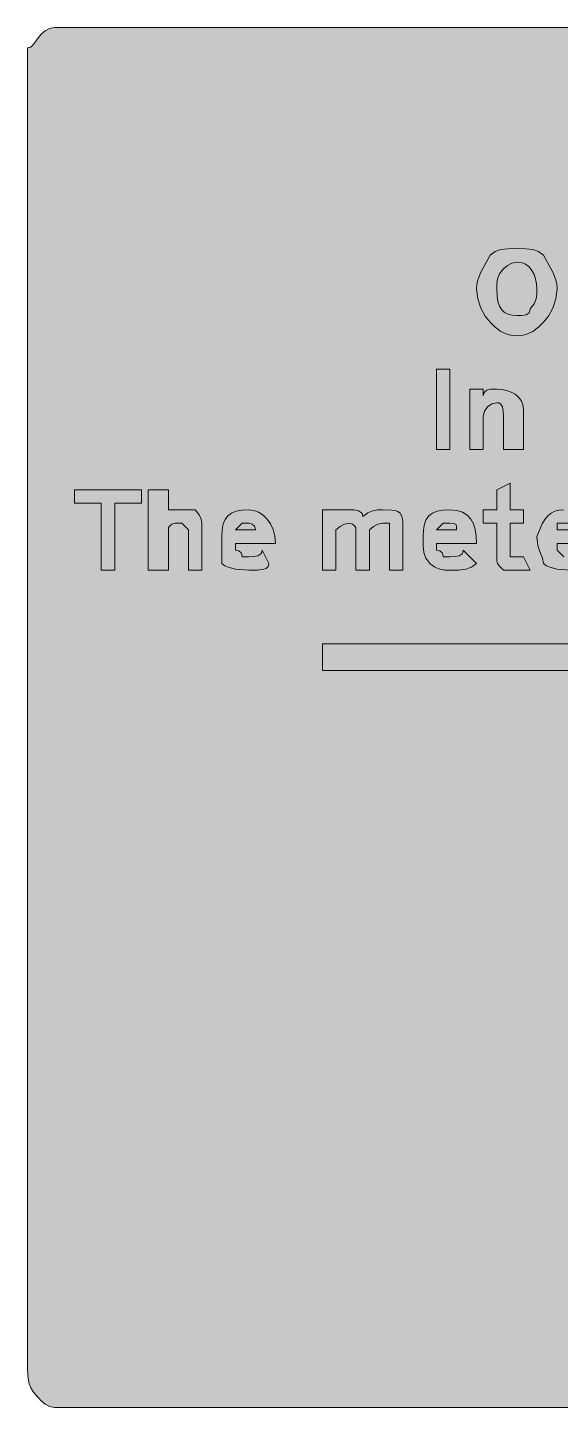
# Model space of a CAD drawing. Header units: metres. Extents: x 9 to 558, y 12 to 260.
# Drawn here: x 9.2 to 104.6, y 12.5 to 259.7 of the extents above; entities that cross this region are included whole.
import ezdxf

# ---------------------------------------------------------------- set-up
doc = ezdxf.new("R2010")
doc.units = ezdxf.units.M
doc.layers.add('FILL_BLACK_000000', color=7, linetype='Continuous', true_color=0x000000)
doc.layers.add('FILL_YELLOW_FFFF00', color=7, linetype='Continuous', true_color=0xffff00)

msp = doc.modelspace()

# ---------------------------------------------------------------- hatches: boundary and pattern name
at = {"layer": 'FILL_BLACK_000000', "true_color": 0x000000}
h = msp.add_hatch(color=7, dxfattribs=at)
h.dxf.hatch_style = 1
h.paths.add_polyline_path([(99.66, 219.93), (100.69, 219.57), (101.61, 218.88), (103.26, 215.88), (103.8, 214.49), (103.96, 213.73), (104.01, 212.88), (103.8, 211.1), (103.26, 209.43), (102.49, 207.99), (101.61, 206.88), (100.69, 206), (99.66, 205.23), (98.4, 204.69), (97.66, 204.53), (96.81, 204.48), (95.96, 204.53), (95.22, 204.69), (93.96, 205.23), (92.93, 206), (92.01, 206.88), (91.13, 207.99), (90.36, 209.43), (89.82, 211.1), (89.61, 212.88), (89.66, 213.73), (89.82, 214.49), (90.36, 215.88), (92.01, 218.88), (92.93, 219.57), (93.96, 219.93), (95.22, 220.06), (96.81, 220.08), (98.4, 220.06), (99.66, 219.93)])
h.paths.add_polyline_path([(100.18, 214.64), (99.9, 215.45), (99.51, 216.18), (99, 216.79), (98.38, 217.27), (97.65, 217.57), (96.81, 217.68), (95.93, 217.49), (95.16, 217.08), (94.41, 216.48), (93.72, 215.58), (93.36, 214.68), (93.23, 213.78), (93.21, 212.88), (93.27, 211.64), (93.43, 210.61), (93.72, 209.78), (94.11, 209.13), (94.62, 208.65), (95.23, 208.32), (95.97, 208.14), (96.81, 208.08), (97.69, 208.1), (98.46, 208.23), (99, 208.59), (99.16, 208.88), (99.21, 209.28), (99.9, 210.18), (100.26, 211.08), (100.39, 211.98), (100.41, 212.88), (100.35, 213.78), (100.18, 214.64)], flags=16)
h = msp.add_hatch(color=7, dxfattribs=at)
h.dxf.hatch_style = 1
h.paths.add_polyline_path([(82.41, 184.08), (82.41, 198.48), (84.81, 198.48), (84.81, 184.08), (82.41, 184.08)])
h = msp.add_hatch(color=7, dxfattribs=at)
h.dxf.hatch_style = 1
h.paths.add_polyline_path([(94.41, 184.08), (94.41, 190.08), (94.39, 190.96), (94.26, 191.73), (93.9, 192.27), (93.61, 192.43), (93.21, 192.48), (92.33, 192.27), (91.56, 191.73), (91.02, 190.96), (90.81, 190.08), (90.81, 184.08), (88.41, 184.08), (88.41, 194.88), (90.81, 194.88), (90.81, 193.68), (90.86, 194.08), (91, 194.37), (91.41, 194.73), (92.01, 194.88), (93.21, 194.88), (94.11, 194.82), (94.97, 194.65), (95.78, 194.37), (96.51, 193.98), (97.12, 193.47), (97.6, 192.85), (97.9, 192.12), (98.01, 191.28), (98.01, 184.08), (94.41, 184.08)])
h = msp.add_hatch(color=7, dxfattribs=at)
h.dxf.hatch_style = 1
h.paths.add_polyline_path([(98.01, 173.28), (98.01, 170.88), (95.61, 170.88), (95.61, 166.08), (95.61, 164.88), (96.81, 164.88), (98.01, 164.88), (99.21, 162.48), (95.61, 162.48), (94.41, 162.48), (93.72, 163.19), (93.36, 163.68), (93.23, 164.17), (93.21, 164.88), (93.21, 170.88), (90.81, 170.88), (90.81, 173.28), (93.21, 173.28), (93.21, 176.88), (95.61, 178.08), (95.61, 173.28), (98.01, 173.28)])
h = msp.add_hatch(color=7, dxfattribs=at)
h.dxf.hatch_style = 1
h.paths.add_polyline_path([(24.81, 162.48), (22.41, 162.48), (22.41, 174.48), (17.61, 174.48), (17.61, 176.88), (29.61, 176.88), (29.61, 174.48), (24.81, 174.48), (24.81, 162.48)])
h = msp.add_hatch(color=7, dxfattribs=at)
h.dxf.hatch_style = 1
h.paths.add_polyline_path([(39.21, 173.28), (39.9, 172.4), (40.26, 171.63), (40.41, 170.88), (40.41, 162.48), (38.01, 162.48), (38.01, 169.68), (36.81, 170.88), (35.61, 170.88), (35.01, 170.73), (34.6, 170.37), (34.46, 170.08), (34.41, 169.68), (34.41, 168.48), (34.41, 162.48), (30.81, 162.48), (30.81, 176.88), (34.41, 176.88), (34.41, 173.28), (36.81, 173.28), (39.21, 173.28)])
h = msp.add_hatch(color=7, dxfattribs=at)
h.dxf.hatch_style = 1
h.paths.add_polyline_path([(46.41, 166.08), (47.01, 165.93), (47.42, 165.57), (47.56, 165.28), (47.61, 164.88), (48.81, 164.88), (49.69, 164.9), (50.46, 165.03), (51, 165.39), (51.16, 165.68), (51.21, 166.08), (52.41, 163.68), (52.35, 163.28), (52.18, 162.99), (51.9, 162.77), (51.51, 162.63), (50.38, 162.5), (48.81, 162.48), (46.41, 162.63), (45.1, 162.99), (44.51, 163.28), (44.01, 163.68), (44.01, 168.48), (44.07, 169.72), (44.25, 170.75), (44.58, 171.58), (45.06, 172.23), (45.71, 172.71), (46.54, 173.04), (47.57, 173.22), (48.81, 173.28), (49.71, 173.17), (50.57, 172.85), (51.38, 172.33), (52.11, 171.63), (52.72, 170.76), (53.2, 169.74), (53.5, 168.57), (53.61, 167.28), (46.41, 167.28), (46.41, 166.08)])
h.paths.add_polyline_path([(49.96, 170.08), (49.82, 170.37), (49.41, 170.73), (48.81, 170.88), (47.61, 170.88), (46.41, 169.68), (50.01, 169.68), (49.96, 170.08)], flags=16)
h = msp.add_hatch(color=7, dxfattribs=at)
h.dxf.hatch_style = 1
h.paths.add_polyline_path([(71.93, 170.69), (71.16, 170.28), (70.41, 169.68), (70.41, 162.48), (68.01, 162.48), (68.01, 169.68), (67.96, 170.08), (67.82, 170.37), (67.41, 170.73), (66.81, 170.88), (65.93, 170.69), (65.16, 170.28), (64.41, 169.68), (64.41, 162.48), (62.01, 162.48), (62.01, 173.28), (64.41, 173.28), (65.61, 173.28), (66.81, 173.28), (67.69, 173.26), (68.46, 173.13), (69, 172.77), (69.16, 172.48), (69.21, 172.08), (70.11, 172.77), (71.01, 173.13), (71.91, 173.26), (72.81, 173.28), (74.38, 173.24), (75, 173.15), (75.51, 172.98), (75.9, 172.69), (76.18, 172.27), (76.35, 171.67), (76.41, 170.88), (76.41, 162.48), (74.01, 162.48), (74.01, 169.68), (74.01, 170.88), (72.81, 170.88), (71.93, 170.69)])
h = msp.add_hatch(color=7, dxfattribs=at)
h.dxf.hatch_style = 1
h.paths.add_polyline_path([(82.41, 166.08), (83.01, 165.93), (83.42, 165.57), (83.56, 165.28), (83.61, 164.88), (84.81, 164.88), (85.69, 164.9), (86.46, 165.03), (87, 165.39), (87.16, 165.68), (87.21, 166.08), (89.61, 163.68), (88.69, 162.99), (87.66, 162.63), (86.4, 162.5), (84.81, 162.48), (83.91, 162.5), (83.01, 162.63), (82.11, 162.99), (81.21, 163.68), (80.52, 164.6), (80.16, 165.63), (80.03, 166.89), (80.01, 168.48), (80.07, 169.72), (80.25, 170.75), (80.58, 171.58), (81.06, 172.23), (81.71, 172.71), (82.54, 173.04), (83.57, 173.22), (84.81, 173.28), (86.05, 173.17), (87.08, 172.85), (87.91, 172.33), (88.56, 171.63), (89.04, 170.76), (89.37, 169.74), (89.55, 168.57), (89.61, 167.28), (82.41, 167.28), (82.41, 166.08)])
h.paths.add_polyline_path([(85.99, 170.37), (85.86, 170.73), (85.5, 170.86), (84.81, 170.88), (83.61, 170.88), (82.41, 169.68), (86.01, 169.68), (85.99, 170.37)], flags=16)
h = msp.add_hatch(color=7, dxfattribs=at)
h.dxf.hatch_style = 1
h.paths.add_polyline_path([(104.01, 166.08), (105.21, 164.88), (106.41, 164.88), (107.12, 164.9), (107.61, 165.03), (108.1, 165.39), (108.81, 166.08), (110.01, 163.68), (109.9, 163.28), (109.62, 162.99), (109.19, 162.77), (108.66, 162.63), (107.48, 162.5), (106.41, 162.48), (104.01, 162.63), (102.7, 162.99), (102.11, 163.28), (101.61, 163.68), (101.42, 164.6), (101.01, 165.63), (100.6, 166.89), (100.41, 168.48), (101.33, 170.75), (101.82, 171.58), (102.36, 172.23), (102.95, 172.71), (103.62, 173.04), (104.36, 173.22), (105.21, 173.28), (106.5, 173.17), (107.67, 172.85), (108.69, 172.33), (109.56, 171.63), (110.26, 170.76), (110.78, 169.74), (111.1, 168.57), (111.21, 167.28), (104.01, 167.28), (104.01, 166.08)])
h.paths.add_polyline_path([(107.56, 170.08), (107.42, 170.37), (107.01, 170.73), (106.41, 170.88), (104.01, 170.88), (104.01, 169.68), (107.61, 169.68), (107.56, 170.08)], flags=16)
h = msp.add_hatch(color=7, dxfattribs=at)
h.dxf.hatch_style = 1
h.paths.add_polyline_path([(62.01, 144.48), (62.01, 149.28), (495.21, 149.28), (490.41, 154.08), (497.61, 154.08), (504.81, 146.88), (497.61, 139.68), (490.41, 139.68), (495.21, 144.48), (62.01, 144.48)])
at = {"layer": 'FILL_YELLOW_FFFF00', "true_color": 0xffff00}
h = msp.add_hatch(color=7, dxfattribs=at)
h.dxf.hatch_style = 1
h.paths.add_polyline_path([(552.02, 259.66), (553.41, 259.53), (554.8, 259.17), (556.41, 258.48), (557.1, 256.87), (557.46, 255.48), (557.59, 254.09), (557.61, 252.48), (557.61, 19.68), (557.61, 16.08), (557.01, 15.33), (556.6, 14.56), (556.41, 13.68), (554.8, 12.99), (553.41, 12.63), (552.02, 12.5), (550.41, 12.48), (16.41, 12.48), (14.01, 12.48), (13.13, 12.67), (12.36, 13.08), (11.61, 13.68), (10.22, 15.29), (9.8, 16), (9.51, 16.68), (9.25, 18.07), (9.21, 19.68), (9.21, 252.48), (9.21, 256.08), (9.61, 256.13), (9.92, 256.29), (10.41, 256.83), (10.9, 257.6), (11.61, 258.48), (12.36, 259.08), (13.13, 259.49), (14.01, 259.68), (16.41, 259.68), (550.41, 259.68), (552.02, 259.66)])

# ---------------------------------------------------------------- linework, layer by layer
at = {"layer": 'FILL_BLACK_000000', "lineweight": 0, "true_color": 0x000000}
for points in [[(99.66, 219.93), (100.69, 219.57), (101.61, 218.88), (103.26, 215.88), (103.8, 214.49), (103.96, 213.73), (104.01, 212.88), (103.8, 211.1), (103.26, 209.43), (102.49, 207.99), (101.61, 206.88), (100.69, 206), (99.66, 205.23), (98.4, 204.69), (97.66, 204.53), (96.81, 204.48), (95.96, 204.53), (95.22, 204.69), (93.96, 205.23), (92.93, 206), (92.01, 206.88), (91.13, 207.99), (90.36, 209.43), (89.82, 211.1), (89.61, 212.88), (89.66, 213.73), (89.82, 214.49), (90.36, 215.88), (92.01, 218.88), (92.93, 219.57), (93.96, 219.93), (95.22, 220.06), (96.81, 220.08), (98.4, 220.06)], [(100.18, 214.64), (99.9, 215.45), (99.51, 216.18), (99, 216.79), (98.38, 217.27), (97.65, 217.57), (96.81, 217.68), (95.93, 217.49), (95.16, 217.08), (94.41, 216.48), (93.72, 215.58), (93.36, 214.68), (93.23, 213.78), (93.21, 212.88), (93.27, 211.64), (93.43, 210.61), (93.72, 209.78), (94.11, 209.13), (94.62, 208.65), (95.23, 208.32), (95.97, 208.14), (96.81, 208.08), (97.69, 208.1), (98.46, 208.23), (99, 208.59), (99.16, 208.88), (99.21, 209.28), (99.9, 210.18), (100.26, 211.08), (100.39, 211.98), (100.41, 212.88), (100.35, 213.78)], [(82.41, 184.08), (82.41, 198.48), (84.81, 198.48), (84.81, 184.08)], [(94.41, 184.08), (94.41, 190.08), (94.39, 190.96), (94.26, 191.73), (93.9, 192.27), (93.61, 192.43), (93.21, 192.48), (92.33, 192.27), (91.56, 191.73), (91.02, 190.96), (90.81, 190.08), (90.81, 184.08), (88.41, 184.08), (88.41, 194.88), (90.81, 194.88), (90.81, 193.68), (90.86, 194.08), (91, 194.37), (91.41, 194.73), (92.01, 194.88), (93.21, 194.88), (94.11, 194.82), (94.97, 194.65), (95.78, 194.37), (96.51, 193.98), (97.12, 193.47), (97.6, 192.85), (97.9, 192.12), (98.01, 191.28), (98.01, 184.08)], [(98.01, 173.28), (98.01, 170.88), (95.61, 170.88), (95.61, 166.08), (95.61, 164.88), (96.81, 164.88), (98.01, 164.88), (99.21, 162.48), (95.61, 162.48), (94.41, 162.48), (93.72, 163.19), (93.36, 163.68), (93.23, 164.17), (93.21, 164.88), (93.21, 170.88), (90.81, 170.88), (90.81, 173.28), (93.21, 173.28), (93.21, 176.88), (95.61, 178.08), (95.61, 173.28)], [(24.81, 162.48), (22.41, 162.48), (22.41, 174.48), (17.61, 174.48), (17.61, 176.88), (29.61, 176.88), (29.61, 174.48), (24.81, 174.48)], [(39.21, 173.28), (39.9, 172.4), (40.26, 171.63), (40.41, 170.88), (40.41, 162.48), (38.01, 162.48), (38.01, 169.68), (36.81, 170.88), (35.61, 170.88), (35.01, 170.73), (34.6, 170.37), (34.46, 170.08), (34.41, 169.68), (34.41, 168.48), (34.41, 162.48), (30.81, 162.48), (30.81, 176.88), (34.41, 176.88), (34.41, 173.28), (36.81, 173.28)], [(46.41, 166.08), (47.01, 165.93), (47.42, 165.57), (47.56, 165.28), (47.61, 164.88), (48.81, 164.88), (49.69, 164.9), (50.46, 165.03), (51, 165.39), (51.16, 165.68), (51.21, 166.08), (52.41, 163.68), (52.35, 163.28), (52.18, 162.99), (51.9, 162.77), (51.51, 162.63), (50.38, 162.5), (48.81, 162.48), (46.41, 162.63), (45.1, 162.99), (44.51, 163.28), (44.01, 163.68), (44.01, 168.48), (44.07, 169.72), (44.25, 170.75), (44.58, 171.58), (45.06, 172.23), (45.71, 172.71), (46.54, 173.04), (47.57, 173.22), (48.81, 173.28), (49.71, 173.17), (50.57, 172.85), (51.38, 172.33), (52.11, 171.63), (52.72, 170.76), (53.2, 169.74), (53.5, 168.57), (53.61, 167.28), (46.41, 167.28)], [(71.93, 170.69), (71.16, 170.28), (70.41, 169.68), (70.41, 162.48), (68.01, 162.48), (68.01, 169.68), (67.96, 170.08), (67.82, 170.37), (67.41, 170.73), (66.81, 170.88), (65.93, 170.69), (65.16, 170.28), (64.41, 169.68), (64.41, 162.48), (62.01, 162.48), (62.01, 173.28), (64.41, 173.28), (65.61, 173.28), (66.81, 173.28), (67.69, 173.26), (68.46, 173.13), (69, 172.77), (69.16, 172.48), (69.21, 172.08), (70.11, 172.77), (71.01, 173.13), (71.91, 173.26), (72.81, 173.28), (74.38, 173.24), (75, 173.15), (75.51, 172.98), (75.9, 172.69), (76.18, 172.27), (76.35, 171.67), (76.41, 170.88), (76.41, 162.48), (74.01, 162.48), (74.01, 169.68), (74.01, 170.88), (72.81, 170.88)], [(82.41, 166.08), (83.01, 165.93), (83.42, 165.57), (83.56, 165.28), (83.61, 164.88), (84.81, 164.88), (85.69, 164.9), (86.46, 165.03), (87, 165.39), (87.16, 165.68), (87.21, 166.08), (89.61, 163.68), (88.69, 162.99), (87.66, 162.63), (86.4, 162.5), (84.81, 162.48), (83.91, 162.5), (83.01, 162.63), (82.11, 162.99), (81.21, 163.68), (80.52, 164.6), (80.16, 165.63), (80.03, 166.89), (80.01, 168.48), (80.07, 169.72), (80.25, 170.75), (80.58, 171.58), (81.06, 172.23), (81.71, 172.71), (82.54, 173.04), (83.57, 173.22), (84.81, 173.28), (86.05, 173.17), (87.08, 172.85), (87.91, 172.33), (88.56, 171.63), (89.04, 170.76), (89.37, 169.74), (89.55, 168.57), (89.61, 167.28), (82.41, 167.28)], [(49.96, 170.08), (49.82, 170.37), (49.41, 170.73), (48.81, 170.88), (47.61, 170.88), (46.41, 169.68), (50.01, 169.68)], [(85.99, 170.37), (85.86, 170.73), (85.5, 170.86), (84.81, 170.88), (83.61, 170.88), (82.41, 169.68), (86.01, 169.68)], [(107.56, 170.08), (107.42, 170.37), (107.01, 170.73), (106.41, 170.88), (104.01, 170.88), (104.01, 169.68), (107.61, 169.68)], [(62.01, 144.48), (62.01, 149.28), (495.21, 149.28), (490.41, 154.08), (497.61, 154.08), (504.81, 146.88), (497.61, 139.68), (490.41, 139.68), (495.21, 144.48)]]:
    msp.add_lwpolyline(points, close=True, dxfattribs=at)
for points in [[(106.41, 162.48), (104.01, 162.63), (102.7, 162.99), (102.11, 163.28), (101.61, 163.68), (101.42, 164.6), (101.01, 165.63), (100.6, 166.89), (100.41, 168.48), (101.33, 170.75), (101.82, 171.58), (102.36, 172.23), (102.95, 172.71), (103.62, 173.04), (104.36, 173.22), (105.21, 173.28)], [(111.21, 167.28), (104.01, 167.28), (104.01, 166.08), (105.21, 164.88)]]:
    msp.add_lwpolyline(points, dxfattribs=at)
at = {"layer": 'FILL_YELLOW_FFFF00', "lineweight": 0, "true_color": 0xffff00}
msp.add_lwpolyline([(550.41, 12.48), (16.41, 12.48), (14.01, 12.48), (13.13, 12.67), (12.36, 13.08), (11.61, 13.68), (10.22, 15.29), (9.8, 16), (9.51, 16.68), (9.25, 18.07), (9.21, 19.68), (9.21, 252.48), (9.21, 256.08), (9.61, 256.13), (9.92, 256.29), (10.41, 256.83), (10.9, 257.6), (11.61, 258.48), (12.36, 259.08), (13.13, 259.49), (14.01, 259.68), (16.41, 259.68), (550.41, 259.68)], dxfattribs=at)

doc.saveas('drawing.dxf')
